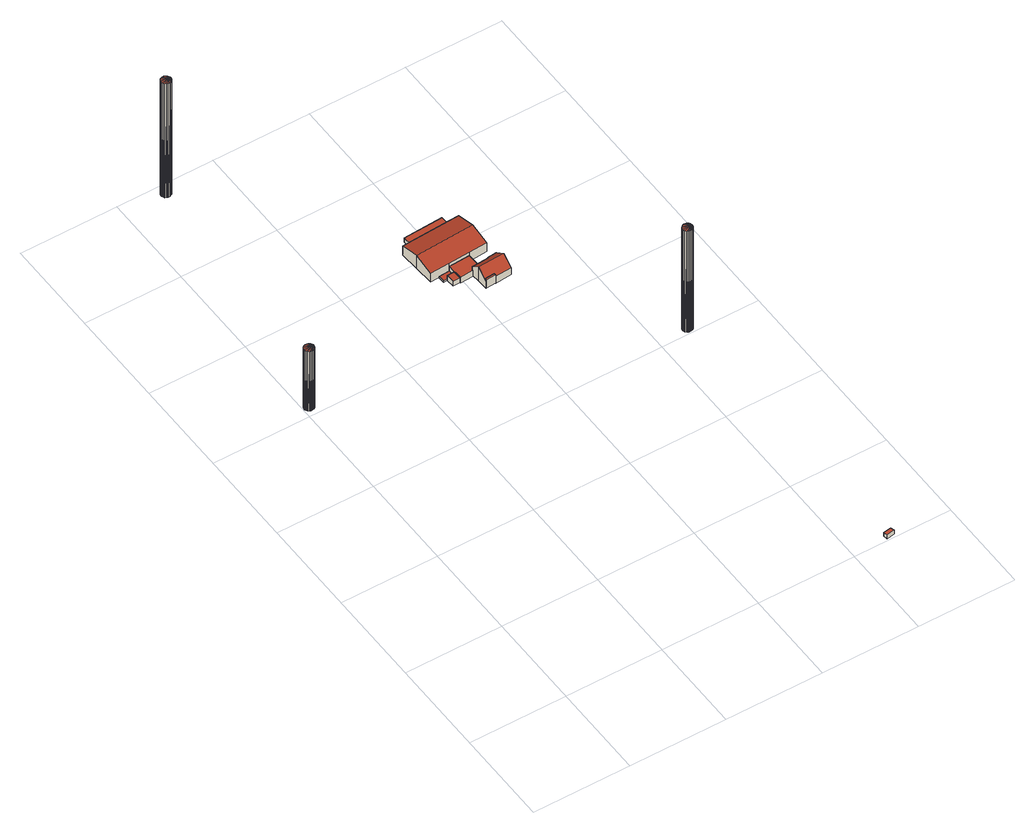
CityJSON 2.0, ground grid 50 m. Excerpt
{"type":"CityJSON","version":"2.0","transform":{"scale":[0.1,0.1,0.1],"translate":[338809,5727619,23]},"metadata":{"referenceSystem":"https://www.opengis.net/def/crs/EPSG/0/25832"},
"CityObjects":{
"building1":{"type":"Building","attributes":{"Geometrietyp2DReferenz":"1000","Gemeindeschluessel":"05170048","function":"51002_1251","roofType":"1000","measuredHeight":37.28},"geometry":[{"type":"Solid","lod":"2","boundaries":[[[[0,1,2]],[[1,3,2]],[[4,5,0]],[[5,1,0]],[[6,7,4]],[[7,5,4]],[[8,9,6]],[[9,7,6]],[[10,11,8]],[[11,9,8]],[[12,13,10]],[[13,11,10]],[[14,15,12]],[[15,13,12]],[[16,17,14]],[[17,15,14]],[[18,19,16]],[[19,17,16]],[[20,21,18]],[[21,19,18]],[[22,23,20]],[[23,21,20]],[[24,25,22]],[[25,23,22]],[[26,27,24]],[[27,25,24]],[[28,29,26]],[[29,27,26]],[[30,31,28]],[[31,29,28]],[[32,33,30]],[[33,31,30]],[[34,35,32]],[[35,33,32]],[[36,37,34]],[[37,35,34]],[[38,39,36]],[[39,37,36]],[[2,3,38]],[[3,39,38]],[[39,3,37]],[[3,1,37]],[[1,5,37]],[[5,7,37]],[[7,9,37]],[[9,11,37]],[[11,13,37]],[[13,15,37]],[[15,17,37]],[[17,19,37]],[[19,21,37]],[[21,23,37]],[[23,25,37]],[[25,27,37]],[[27,29,37]],[[29,31,37]],[[31,33,37]],[[33,35,37]],[[2,38,0]],[[38,36,0]],[[36,34,0]],[[34,32,0]],[[32,30,0]],[[30,28,0]],[[28,26,0]],[[26,24,0]],[[24,22,0]],[[22,20,0]],[[20,18,0]],[[18,16,0]],[[16,14,0]],[[14,12,0]],[[12,10,0]],[[10,8,0]],[[8,6,0]],[[6,4,0]]]],"semantics":{"surfaces":[{"type":"WallSurface"},{"type":"GroundSurface"},{"type":"RoofSurface"}],"values":[[0,0,0,0,0,0,0,0,0,0,0,0,0,0,0,0,0,0,0,0,0,0,0,0,0,0,0,0,0,0,0,0,0,0,0,0,0,0,0,0,1,1,1,1,1,1,1,1,1,1,1,1,1,1,1,1,1,1,2,2,2,2,2,2,2,2,2,2,2,2,2,2,2,2,2,2]]}}]},
"building2":{"type":"Building","attributes":{"Geometrietyp2DReferenz":"1000","Gemeindeschluessel":"05170048","function":"51002_1251","roofType":"1000","measuredHeight":71.36},"geometry":[{"type":"Solid","lod":"2","boundaries":[[[[40,41,42]],[[41,43,42]],[[44,45,40]],[[45,41,40]],[[46,47,44]],[[47,45,44]],[[48,49,46]],[[49,47,46]],[[50,51,48]],[[51,49,48]],[[52,53,50]],[[53,51,50]],[[54,55,52]],[[55,53,52]],[[56,57,54]],[[57,55,54]],[[58,59,56]],[[59,57,56]],[[60,61,58]],[[61,59,58]],[[62,63,60]],[[63,61,60]],[[64,65,62]],[[65,63,62]],[[66,67,64]],[[67,65,64]],[[68,69,66]],[[69,67,66]],[[70,71,68]],[[71,69,68]],[[72,73,70]],[[73,71,70]],[[74,75,72]],[[75,73,72]],[[76,77,74]],[[77,75,74]],[[78,79,76]],[[79,77,76]],[[42,43,78]],[[43,79,78]],[[43,41,79]],[[41,45,79]],[[45,47,79]],[[47,49,79]],[[49,51,79]],[[51,53,79]],[[53,55,79]],[[55,57,79]],[[57,59,79]],[[59,61,79]],[[61,63,79]],[[63,65,79]],[[65,67,79]],[[67,69,79]],[[69,71,79]],[[71,73,79]],[[73,75,79]],[[75,77,79]],[[40,42,44]],[[42,78,44]],[[78,76,44]],[[76,74,44]],[[74,72,44]],[[72,70,44]],[[70,68,44]],[[68,66,44]],[[66,64,44]],[[64,62,44]],[[62,60,44]],[[60,58,44]],[[58,56,44]],[[56,54,44]],[[54,52,44]],[[52,50,44]],[[50,48,44]],[[48,46,44]]]],"semantics":{"surfaces":[{"type":"WallSurface"},{"type":"GroundSurface"},{"type":"RoofSurface"}],"values":[[0,0,0,0,0,0,0,0,0,0,0,0,0,0,0,0,0,0,0,0,0,0,0,0,0,0,0,0,0,0,0,0,0,0,0,0,0,0,0,0,1,1,1,1,1,1,1,1,1,1,1,1,1,1,1,1,1,1,2,2,2,2,2,2,2,2,2,2,2,2,2,2,2,2,2,2]]}}]},
"building3":{"type":"Building","attributes":{"Geometrietyp2DReferenz":"3000","Gemeindeschluessel":"05170048","function":"51009_1610","roofType":"9999","measuredHeight":0.718},"geometry":[{"type":"Solid","lod":"2","boundaries":[[[[80,81,82,83,84]],[[82,85,86,83]],[[81,87,85,82]],[[80,88,87,81]],[[84,89,88,80]],[[83,86,89,84]],[[85,87,88,89,86]]]],"semantics":{"surfaces":[{"type":"RoofSurface"},{"type":"WallSurface"},{"type":"GroundSurface"}],"values":[[0,1,1,1,1,1,2]]}}]},
"building4":{"type":"Building","attributes":{"Geometrietyp2DReferenz":"3000","Gemeindeschluessel":"05170048","function":"51009_1610","roofType":"1000","measuredHeight":2.85},"geometry":[{"type":"Solid","lod":"2","boundaries":[[[[90,91,88,92]],[[93,94,91,90]],[[95,89,94,93]],[[92,88,89,95]],[[93,90,92,95]],[[91,94,89,88]]]],"semantics":{"surfaces":[{"type":"WallSurface"},{"type":"RoofSurface"},{"type":"GroundSurface"}],"values":[[0,0,0,0,1,2]]}}]},
"building5":{"type":"Building","attributes":{"Geometrietyp2DReferenz":"3000","Gemeindeschluessel":"05170048","function":"51009_1610","roofType":"1000","measuredHeight":2.48},"geometry":[{"type":"Solid","lod":"2","boundaries":[[[[96,97,98,99]],[[100,101,97,96]],[[102,103,101,100]],[[99,98,103,102]],[[100,96,99,102]],[[97,101,103,98]]]],"semantics":{"surfaces":[{"type":"WallSurface"},{"type":"RoofSurface"},{"type":"GroundSurface"}],"values":[[0,0,0,0,1,2]]}}]},
"building6":{"type":"Building","attributes":{"Geometrietyp2DReferenz":"3000","Gemeindeschluessel":"05170048","function":"31001_2463","roofType":"1000","measuredHeight":3.57},"address":[{"country":"Germany","locality":"Wesel","thoroughfareNumber":"21","thoroughfareName":"Pappelallee"}],"geometry":[{"type":"Solid","lod":"2","boundaries":[[[[104,105,106,107]],[[108,109,105,104]],[[110,111,109,108]],[[112,113,111,110]],[[114,87,113,112]],[[107,106,87,114]],[[112,110,108,104,107,114]],[[105,109,111,113,87,106]]]],"semantics":{"surfaces":[{"type":"WallSurface"},{"type":"RoofSurface"},{"type":"GroundSurface"}],"values":[[0,0,0,0,0,0,1,2]]}}]},
"building7":{"type":"Building","attributes":{"Geometrietyp2DReferenz":"3000","Gemeindeschluessel":"05170048","function":"31001_1210","roofType":"1000","measuredHeight":4.88},"address":[{"country":"Germany","locality":"Wesel","thoroughfareNumber":"21","thoroughfareName":"Pappelallee"}],"geometry":[{"type":"Solid","lod":"2","boundaries":[[[[115,116,117,118]],[[119,120,116,115]],[[121,122,120,119]],[[118,117,122,121]],[[119,115,118,121]],[[116,120,122,117]]]],"semantics":{"surfaces":[{"type":"WallSurface"},{"type":"RoofSurface"},{"type":"GroundSurface"}],"values":[[0,0,0,0,1,2]]}}]},
"building8":{"type":"Building","attributes":{"Geometrietyp2DReferenz":"3000","Gemeindeschluessel":"05170048","function":"31001_2700","roofType":"3100","measuredHeight":8.15},"address":[{"country":"Germany","locality":"Wesel","thoroughfareNumber":"21","thoroughfareName":"Pappelallee"}],"geometry":[{"type":"Solid","lod":"2","boundaries":[[[[123,87,106,124]],[[125,126,87,123]],[[127,128,126,125]],[[129,130,128,127]],[[131,132,130,129]],[[133,134,132,131]],[[135,136,134,133]],[[137,138,136,135]],[[139,140,138,137]],[[124,106,140,139]],[[135,133,131,129,127,137]],[[125,123,124,139,137,127]],[[87,126,128,130,132,134,136,138,140,106]]]],"semantics":{"surfaces":[{"type":"WallSurface"},{"type":"RoofSurface"},{"type":"GroundSurface"}],"values":[[0,0,0,0,0,0,0,0,0,0,1,1,2]]}}]},
"building9":{"type":"Building","attributes":{"Geometrietyp2DReferenz":"3000","Gemeindeschluessel":"05170048","function":"31001_1210","roofType":"3100","measuredHeight":8.75},"address":[{"country":"Germany","locality":"Wesel","thoroughfareNumber":"21","thoroughfareName":"Pappelallee"}],"geometry":[{"type":"Solid","lod":"2","boundaries":[[[[141,142,143,144]],[[145,146,142,141]],[[147,148,146,145]],[[149,150,148,147]],[[151,152,150,149]],[[153,154,152,151]],[[155,156,154,153]],[[157,158,156,155]],[[159,160,158,157]],[[161,162,160,159]],[[163,164,162,161]],[[165,166,164,163]],[[167,168,166,165]],[[144,143,168,167]],[[141,144,167,165,163,161,159,145]],[[157,155,153,151,149,147,145,159]],[[142,146,148,150,152,154,156,158,160,162,164,166,168,143]]]],"semantics":{"surfaces":[{"type":"WallSurface"},{"type":"RoofSurface"},{"type":"GroundSurface"}],"values":[[0,0,0,0,0,0,0,0,0,0,0,0,0,0,1,1,2]]}}]},
"building10":{"type":"Building","attributes":{"Geometrietyp2DReferenz":"3000","Gemeindeschluessel":"05170048","function":"31001_2700","roofType":"1000","measuredHeight":2.65},"address":[{"country":"Germany","locality":"Wesel","thoroughfareNumber":"21","thoroughfareName":"Pappelallee"}],"geometry":[{"type":"Solid","lod":"2","boundaries":[[[[169,170,171,172]],[[173,174,170,169]],[[175,176,174,173]],[[172,171,176,175]],[[173,169,172,175]],[[170,174,176,171]]]],"semantics":{"surfaces":[{"type":"WallSurface"},{"type":"RoofSurface"},{"type":"GroundSurface"}],"values":[[0,0,0,0,1,2]]}}]},
"building11":{"type":"Building","attributes":{"Geometrietyp2DReferenz":"1000","Gemeindeschluessel":"05170048","function":"51002_1251","roofType":"1000","measuredHeight":63.48},"geometry":[{"type":"Solid","lod":"2","boundaries":[[[[177,178,179]],[[178,180,179]],[[181,182,177]],[[182,178,177]],[[183,184,181]],[[184,182,181]],[[185,186,183]],[[186,184,183]],[[187,188,185]],[[188,186,185]],[[189,190,187]],[[190,188,187]],[[191,192,189]],[[192,190,189]],[[193,194,191]],[[194,192,191]],[[195,196,193]],[[196,194,193]],[[197,198,195]],[[198,196,195]],[[199,200,197]],[[200,198,197]],[[201,202,199]],[[202,200,199]],[[203,204,201]],[[204,202,201]],[[205,206,203]],[[206,204,203]],[[207,208,205]],[[208,206,205]],[[209,210,207]],[[210,208,207]],[[211,212,209]],[[212,210,209]],[[213,214,211]],[[214,212,211]],[[215,216,213]],[[216,214,213]],[[179,180,215]],[[180,216,215]],[[180,178,216]],[[178,182,216]],[[182,184,216]],[[184,186,216]],[[186,188,216]],[[188,190,216]],[[190,192,216]],[[192,194,216]],[[194,196,216]],[[196,198,216]],[[198,200,216]],[[200,202,216]],[[202,204,216]],[[204,206,216]],[[206,208,216]],[[208,210,216]],[[210,212,216]],[[212,214,216]],[[177,179,181]],[[179,215,181]],[[215,213,181]],[[213,211,181]],[[211,209,181]],[[209,207,181]],[[207,205,181]],[[205,203,181]],[[203,201,181]],[[201,199,181]],[[199,197,181]],[[197,195,181]],[[195,193,181]],[[193,191,181]],[[191,189,181]],[[189,187,181]],[[187,185,181]],[[185,183,181]]]],"semantics":{"surfaces":[{"type":"WallSurface"},{"type":"GroundSurface"},{"type":"RoofSurface"}],"values":[[0,0,0,0,0,0,0,0,0,0,0,0,0,0,0,0,0,0,0,0,0,0,0,0,0,0,0,0,0,0,0,0,0,0,0,0,0,0,0,0,1,1,1,1,1,1,1,1,1,1,1,1,1,1,1,1,1,1,2,2,2,2,2,2,2,2,2,2,2,2,2,2,2,2,2,2]]}}]}
},
"vertices":[
[56,2050,381],[56,2050,8],[53,2057,381],[53,2057,8],[56,2042,381],[56,2042,8],[53,2034,381],[53,2034,8],[49,2028,381],[49,2028,8],[42,2023,381],[42,2023,8],[35,2021,381],[35,2021,8],[27,2021,381],[27,2021,8],[20,2023,381],[20,2023,8],[13,2028,381],[13,2028,8],[9,2034,381],[9,2034,8],[6,2042,381],[6,2042,8],[6,2050,381],[6,2050,8],[9,2057,381],[9,2057,8],[13,2063,381],[13,2063,8],[20,2068,381],[20,2068,8],[27,2070,381],[27,2070,8],[35,2070,381],[35,2070,8],[42,2068,381],[42,2068,8],[49,2063,381],[49,2063,8],
[244,3458,720],[244,3458,6],[240,3465,720],[240,3465,6],[247,3451,720],[247,3451,6],[247,3443,720],[247,3443,6],[244,3436,720],[244,3436,6],[240,3429,720],[240,3429,6],[233,3425,720],[233,3425,6],[226,3422,720],[226,3422,6],[218,3422,720],[218,3422,6],[211,3425,720],[211,3425,6],[204,3429,720],[204,3429,6],[200,3436,720],[200,3436,6],[197,3443,720],[197,3443,6],[197,3451,720],[197,3451,6],[200,3458,720],[200,3458,6],[204,3465,720],[204,3465,6],[211,3469,720],[211,3469,6],[218,3472,720],[218,3472,6],[226,3472,720],[226,3472,6],[233,3469,720],[233,3469,6],
[983,2346,13],[981,2380,13],[926,2376,13],[928,2342,13],[947,2344,13],[926,2376,6],[928,2342,6],[981,2380,6],[983,2346,6],[947,2344,6],
[986,2302,35],[986,2302,6],[983,2346,35],[949,2300,35],[949,2300,6],[947,2344,35],
[1674,5,35],[1674,5,10],[1714,12,10],[1714,12,35],[1671,26,35],[1671,26,10],[1710,32,35],[1710,32,10],
[1092,2308,42],[1092,2308,6],[1088,2385,6],[1088,2385,42],[1053,2306,42],[1053,2306,6],[1053,2302,42],[1053,2302,6],[986,2298,42],[986,2298,6],[981,2380,42],
[1108,2220,62],[1108,2220,13],[1061,2217,13],[1061,2217,62],[1109,2209,62],[1109,2209,13],[1061,2206,62],[1061,2206,13],
[981,2380,61],[1088,2385,61],[883,2374,61],[883,2374,6],[877,2476,88],[877,2476,6],[871,2577,61],[871,2577,6],[921,2580,61],[921,2580,6],[1123,2591,61],[1123,2591,6],[1173,2594,61],[1173,2594,6],[1179,2492,88],[1179,2492,6],[1185,2391,61],[1185,2391,6],
[1059,2206,55],[1059,2206,11],[1061,2206,11],[1061,2206,55],[1056,2261,98],[1056,2261,11],[1053,2302,65],[1053,2302,11],[1053,2306,63],[1053,2306,11],[1092,2308,63],[1092,2308,11],[1142,2312,63],[1142,2312,11],[1142,2320,57],[1142,2320,11],[1188,2322,58],[1188,2322,11],[1191,2270,98],[1191,2270,11],[1194,2214,54],[1194,2214,11],[1109,2209,55],[1109,2209,11],[1108,2220,63],[1108,2220,11],[1061,2217,63],[1061,2217,11],
[1120,2644,35],[1120,2644,9],[917,2634,9],[917,2634,35],[1123,2591,35],[1123,2591,9],[921,2580,35],[921,2580,9],
[1677,1543,639],[1677,1543,5],[1672,1549,639],[1672,1549,5],[1679,1535,639],[1679,1535,5],[1679,1527,639],[1679,1527,5],[1677,1520,639],[1677,1520,5],[1672,1514,639],[1672,1514,5],[1666,1509,639],[1666,1509,5],[1658,1507,639],[1658,1507,5],[1650,1507,639],[1650,1507,5],[1643,1509,639],[1643,1509,5],[1637,1514,639],[1637,1514,5],[1632,1520,639],[1632,1520,5],[1630,1527,639],[1630,1527,5],[1630,1535,639],[1630,1535,5],[1632,1543,639],[1632,1543,5],[1637,1549,639],[1637,1549,5],[1643,1554,639],[1643,1554,5],[1650,1556,639],[1650,1556,5],[1658,1556,639],[1658,1556,5],[1666,1554,639],[1666,1554,5]
]}
